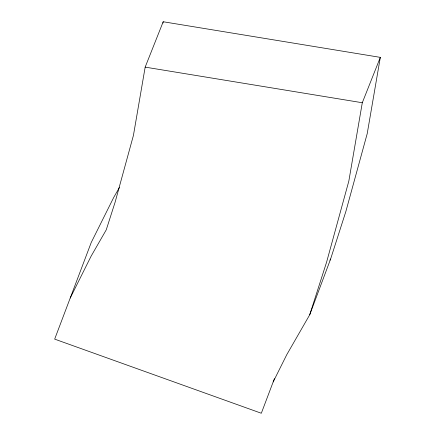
<?xml version="1.0" encoding="UTF-8"?>
<svg xmlns="http://www.w3.org/2000/svg" width="435" height="435" viewBox="0 0 435 435"><rect width="100%" height="100%" fill="white"/><g stroke="black" fill="none" stroke-linecap="round" stroke-linejoin="round"><path stroke-width="0.65" d="M273.18 381.919L286.779 354.666L309.709 314.799L330.616 259.015L345.868 211.481L367.216 133.621L380.326 57.366L163.201 21.75L145.17 67.126L133.425 135.421L115.139 202.117L106.238 229.87L91.143 256.117L70.214 298.046M162.967 23.088L163.201 21.75M380.326 57.366L362.295 102.736L348.821 181.129L326.652 261.968L309.709 314.799M274.42 378.635L261.326 413.25L54.674 339.126L91.236 242.485L113.709 197.463L119.418 187.528M329.942 260.19L330.616 259.015M145.17 67.126L362.295 102.736"/></g></svg>
